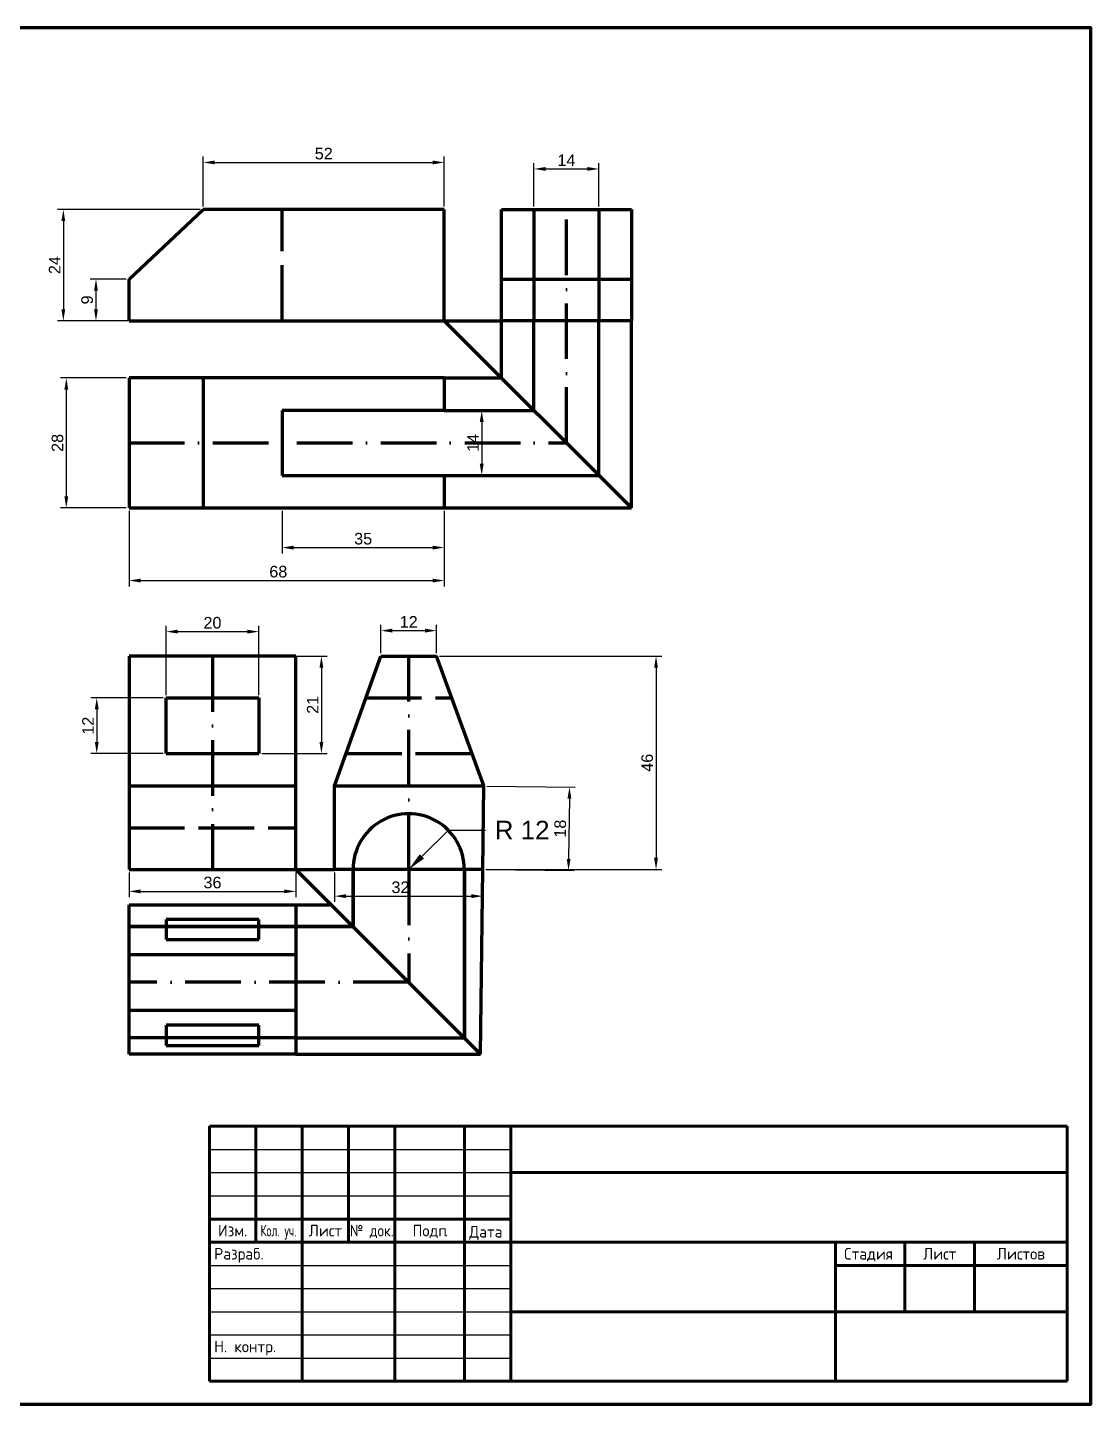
# Model space of a CAD drawing. Header units: millimetres. Extents: x 1860 to 2958, y 1564 to 1982.
# Drawn here: x 2729 to 2958.3, y 1685 to 1982 of the extents above; entities that cross this region are included whole.
import ezdxf
from ezdxf import colors
from ezdxf.entities.mleader import LeaderData, LeaderLine
from ezdxf.enums import TextEntityAlignment as Align
from ezdxf.math import Vec2, Vec3

# ---------------------------------------------------------------- set-up
doc = ezdxf.new("R2010")
doc.units = ezdxf.units.MM
doc.linetypes.add('ACAD_ISO02W100', pattern=[15, 12, -3])
doc.linetypes.add('ACAD_ISO10W100', pattern=[18, 12, -3, 0, -3])
for name, color, linetype in [('45', 172, 'Continuous'), ('оси', 50, 'Continuous'), ('проекионные', 220, 'Continuous'), ('размеры', 92, 'Continuous'), ('штриховые', 20, 'Continuous')]:
    doc.layers.add(name, color=color, linetype=linetype)
doc.layers.add('контур', color=7, linetype='Continuous', lineweight=30)
doc.styles.add('GOST-2.304_Type-B', font='GOST Common.ttf')
doc.styles.get("Standard").update_dxf_attribs({"font": 'arial.ttf'})
doc.dimstyles.new('ISO-25', dxfattribs={"dimtxt": 2.5, "dimasz": 2.5, "dimexe": 1.25, "dimexo": 0.625, "dimtad": 1, "dimtxsty": 'Standard', "dimcen": 2.5, "dimadec": 0, "dimazin": 0, "dimtfac": 1, "dimtmove": 0, "dimatfit": 3, "dimfxl": 1, "dimarcsym": 0})

# ---------------------------------------------------------------- blocks, each defined once
blk = doc.blocks.new('ACAD_SPDS_TB_00')
at = {"linetype": 'Continuous', "lineweight": 60}
for p, q in [((-185, 55), (-185, 0)), ((-185, 55), (0, 55)), ((-175, 55), (-175, 30)), ((-165, 0), (-165, 55)), ((-155, 30), (-155, 55)), ((-145, 0), (-145, 55)), ((-130, 0), (-130, 55)), ((-120, 0), (-120, 55)), ((0, 55), (0, 0)), ((-120, 45), (0, 45)), ((-185, 35), (-120, 35)), ((-185, 30), (0, 30)), ((-50, 30), (-50, 0)), ((-35, 30), (-35, 15)), ((-20, 30), (-20, 15)), ((-50, 25), (0, 25)), ((-120, 15), (0, 15)), ((-185, 0), (0, 0))]:
    blk.add_line(p, q, dxfattribs=at)
at = {"linetype": 'Continuous', "lineweight": 25}
for p, q in [((-185, 50), (-120, 50)), ((-185, 45), (-120, 45)), ((-185, 40), (-120, 40)), ((-185, 25), (-120, 25)), ((-185, 20), (-120, 20)), ((-185, 15), (-120, 15)), ((-185, 10), (-120, 10)), ((-185, 5), (-120, 5))]:
    blk.add_line(p, q, dxfattribs=at)
at = {"style": 'GOST-2.304_Type-B'}
for s, p in [('Изм.', (-180, 31.25)), ('Лист', (-160, 31.25)), ('Подп', (-137.5, 31.25))]:
    blk.add_text(s, height=2.5, dxfattribs=at).set_placement(p, align=Align.CENTER)
at = {"style": 'GOST-2.304_Type-B', "width": 0.7}
blk.add_text('Кол. уч.', height=2.5, dxfattribs=at).set_placement((-174, 31.25))
at = {"style": 'GOST-2.304_Type-B', "width": 0.9}
blk.add_text('№ док.', height=2.5, dxfattribs=at).set_placement((-150, 31.25), align=Align.CENTER)
at = {"style": 'GOST-2.304_Type-B'}
for s, p in [('Дата', (-129, 31)), ('.', (-177.56, 31.25)), ('.', (-134.25, 31.25)), ('Разраб.', (-184, 26.25)), ('Стадия', (-48.12, 26.25)), ('Н. контр.', (-184, 6.25))]:
    blk.add_text(s, height=2.5, dxfattribs=at).set_placement(p)
blk.add_text('Лист', height=2.5, dxfattribs=at).set_placement((-27.5, 27.5), align=Align.MIDDLE_CENTER)
at = {"linetype": 'Continuous', "insert": (-10, 27.5), "char_height": 2.5, "width": 19, "attachment_point": 5, "style": 'GOST-2.304_Type-B'}
blk.add_mtext('Листов', dxfattribs=at)
at = {"style": 'GOST-2.304_Type-B', "flags": 8}
for tag, p in [('ИЗМ_4', (-180, 51)), ('КОЛ_УЧ4', (-170, 51)), ('ЛИСТ_ИЗМ4', (-160, 51)), ('N_ДОК_4', (-150, 51)), ('ИЗМ_3', (-180, 46)), ('КОЛ_УЧ3', (-170, 46)), ('ЛИСТ_ИЗМ3', (-160, 46)), ('N_ДОК_3', (-150, 46)), ('ИЗМ_2', (-180, 41)), ('КОЛ_УЧ2', (-170, 41)), ('ЛИСТ_ИЗМ2', (-160, 41)), ('N_ДОК_2', (-150, 41)), ('ИЗМ_1', (-180, 36)), ('КОЛ_УЧ1', (-170, 36)), ('ЛИСТ_ИЗМ1', (-160, 36)), ('N_ДОК_1', (-150, 36))]:
    blk.add_attdef(tag, text='', height=2.5, dxfattribs=at).set_placement(p, align=Align.CENTER)
at = {"style": 'GOST-2.304_Type-B', "width": 0.6, "flags": 8}
for tag, p in [('ИЗМ_4_ДАТА', (-125, 51)), ('ИЗМ_3_ДАТА', (-125, 46)), ('ИЗМ_2_ДАТА', (-125, 41)), ('ИЗМ_1_ДАТА', (-124.48, 36)), ('РАЗРАБ_ДАТА', (-125, 26)), ('ДОЛЖНОСТЬ_1_ДАТА', (-125, 21)), ('ДОЛЖНОСТЬ_2_ДАТА', (-125, 16)), ('ДОЛЖНОСТЬ_3_ДАТА', (-125, 11)), ('НКОНТР_ДАТА', (-125, 6)), ('ДОЛЖНОСТЬ_4_ДАТА', (-125, 1))]:
    blk.add_attdef(tag, text='', height=2.5, dxfattribs=at).set_placement(p, align=Align.CENTER)
at = {"lineweight": 30, "flags": 104}
for tag, height, p in [('ОБОЗНАЧЕНИЕ_ДОКУМЕНТА', 5, (-60, 50)), ('НАИМЕНОВАНИЕ_ОБЪЕКТА_СТРОИТЕЛЬСТВА', 3.5, (-60, 37.5)), ('НАИМЕНОВАНИЕ_ЗДАНИЯ_СООРУЖЕНИЯ', 3.5, (-85, 22.5)), ('НАИМЕНОВАНИЕ_ИЗОБРАЖЕНИЙ', 3.5, (-85, 7.5)), ('НАИМЕНОВАНИЕ_ПРЕДПРИЯТИЯ', 3.5, (-23.73, 7.5))]:
    blk.add_attdef(tag, text='', height=height, dxfattribs=at).set_placement(p, align=Align.MIDDLE_CENTER)
at = {"style": 'GOST-2.304_Type-B'}
for tag, p, flags in [('РАЗРАБ_ФИО', (-164.31, 26), 8), ('ДОЛЖНОСТЬ_1', (-184, 21), 8), ('ДОЛЖНОСТЬ_1_ФИО', (-164.31, 21), 8), ('ДОЛЖНОСТЬ_2', (-184, 16), 8), ('ДОЛЖНОСТЬ_2_ФИО', (-164.31, 16), 8), ('ДОЛЖНОСТЬ_3', (-184, 11), 8), ('ДОЛЖНОСТЬ_3_ФИО', (-164.31, 11), 8), ('НКОНТР_ФИО', (-164.31, 6), 8), ('ДОЛЖНОСТЬ_4', (-184, 1), 8), ('ДОЛЖНОСТЬ_4_ФИО', (-164.31, 1), 8), ('ИДЕНТИФИКАТОР_НАДПИСИ', (0, 0), 1)]:
    blk.add_attdef(tag, p, '', height=2.5, dxfattribs=dict(at, flags=flags))
at = {"style": 'GOST-2.304_Type-B', "flags": 8}
for tag, p in [('СТАДИЯ', (-42.77, 20)), ('ЛИСТ', (-27.77, 20)), ('ЛИСТОВ', (-10, 20))]:
    blk.add_attdef(tag, text='', height=2.5, dxfattribs=at).set_placement(p, align=Align.MIDDLE_CENTER)
blk = doc.blocks.new('*D21')
at = {"layer": 'Defpoints', "color": 0, "lineweight": 100, "transparency": 16777216}
for p in [(2818.9, 1952.86), (2766.9, 1942.71), (2818.9, 1942.71)]:
    blk.add_point(p, dxfattribs=at)
at = {"layer": 'размеры', "color": 0, "lineweight": -2, "transparency": 16777216}
for p, q in [((2766.9, 1943.33), (2766.9, 1954.11)), ((2769.4, 1952.86), (2816.4, 1952.86)), ((2818.9, 1943.33), (2818.9, 1954.11))]:
    blk.add_line(p, q, dxfattribs=at)
at = {"layer": 'размеры', "color": 0, "lineweight": 100, "transparency": 16777216}
for points in [[(2769.4, 1953.28), (2769.4, 1952.45), (2766.9, 1952.86)], [(2816.4, 1953.28), (2816.4, 1952.45), (2818.9, 1952.86)]]:
    blk.add_solid(points, dxfattribs=at)
at = {"layer": 'размеры', "color": 0, "lineweight": 100, "transparency": 16777216, "insert": (2792.9, 1954.76), "char_height": 2.5, "attachment_point": 5}
blk.add_mtext('52', dxfattribs=at)
blk = doc.blocks.new('*D22')
at = {"layer": 'Defpoints', "color": 0, "lineweight": 100, "transparency": 16777216}
for p in [(2766.9, 1942.71), (2736.74, 1918.71), (2766.9, 1918.71)]:
    blk.add_point(p, dxfattribs=at)
at = {"layer": 'размеры', "color": 0, "lineweight": -2, "transparency": 16777216}
for p, q in [((2766.28, 1942.71), (2735.49, 1942.71)), ((2736.74, 1940.21), (2736.74, 1921.21)), ((2766.28, 1918.71), (2735.49, 1918.71))]:
    blk.add_line(p, q, dxfattribs=at)
at = {"layer": 'размеры', "color": 0, "lineweight": 100, "transparency": 16777216}
for points in [[(2736.32, 1940.21), (2737.15, 1940.21), (2736.74, 1942.71)], [(2736.32, 1921.21), (2737.15, 1921.21), (2736.74, 1918.71)]]:
    blk.add_solid(points, dxfattribs=at)
at = {"layer": 'размеры', "color": 0, "lineweight": 100, "transparency": 16777216, "insert": (2734.86, 1930.71), "char_height": 2.5, "attachment_point": 5, "rotation": 90}
blk.add_mtext('24', dxfattribs=at)
blk = doc.blocks.new('*D23')
at = {"layer": 'Defpoints', "color": 0, "lineweight": 100, "transparency": 16777216}
for p in [(2750.9, 1927.71), (2743.78, 1918.71), (2750.9, 1918.71)]:
    blk.add_point(p, dxfattribs=at)
at = {"layer": 'размеры', "color": 0, "lineweight": -2, "transparency": 16777216}
for p, q in [((2750.28, 1927.71), (2742.53, 1927.71)), ((2743.78, 1925.21), (2743.78, 1921.21)), ((2750.28, 1918.71), (2742.53, 1918.71))]:
    blk.add_line(p, q, dxfattribs=at)
at = {"layer": 'размеры', "color": 0, "lineweight": 100, "transparency": 16777216}
for points in [[(2743.36, 1925.21), (2744.19, 1925.21), (2743.78, 1927.71)], [(2743.36, 1921.21), (2744.19, 1921.21), (2743.78, 1918.71)]]:
    blk.add_solid(points, dxfattribs=at)
at = {"layer": 'размеры', "color": 0, "lineweight": 100, "transparency": 16777216, "insert": (2741.88, 1923.21), "char_height": 2.5, "attachment_point": 5, "rotation": 90}
blk.add_mtext('9', dxfattribs=at)
blk = doc.blocks.new('*D24')
at = {"layer": 'Defpoints', "color": 0, "lineweight": 100, "transparency": 16777216}
for p in [(2750.9, 1906.37), (2737.38, 1878.37), (2750.9, 1878.37)]:
    blk.add_point(p, dxfattribs=at)
at = {"layer": 'размеры', "color": 0, "lineweight": -2, "transparency": 16777216}
for p, q in [((2750.28, 1906.37), (2736.13, 1906.37)), ((2737.38, 1903.87), (2737.38, 1880.87)), ((2750.28, 1878.37), (2736.13, 1878.37))]:
    blk.add_line(p, q, dxfattribs=at)
at = {"layer": 'размеры', "color": 0, "lineweight": 100, "transparency": 16777216}
for points in [[(2736.96, 1903.87), (2737.79, 1903.87), (2737.38, 1906.37)], [(2736.96, 1880.87), (2737.79, 1880.87), (2737.38, 1878.37)]]:
    blk.add_solid(points, dxfattribs=at)
at = {"layer": 'размеры', "color": 0, "lineweight": 100, "transparency": 16777216, "insert": (2735.48, 1892.37), "char_height": 2.5, "attachment_point": 5, "rotation": 90}
blk.add_mtext('28', dxfattribs=at)
blk = doc.blocks.new('*D25')
at = {"layer": 'Defpoints', "color": 0, "lineweight": 100, "transparency": 16777216}
for p in [(2818.9, 1899.37), (2818.9, 1885.37), (2826.97, 1885.37)]:
    blk.add_point(p, dxfattribs=at)
at = {"layer": 'размеры', "color": 0, "lineweight": -2, "transparency": 16777216}
for p, q in [((2819.53, 1899.37), (2828.22, 1899.37)), ((2826.97, 1896.87), (2826.97, 1887.87)), ((2819.53, 1885.37), (2828.22, 1885.37))]:
    blk.add_line(p, q, dxfattribs=at)
at = {"layer": 'размеры', "color": 0, "lineweight": 100, "transparency": 16777216}
for points in [[(2826.55, 1896.87), (2827.39, 1896.87), (2826.97, 1899.37)], [(2826.55, 1887.87), (2827.39, 1887.87), (2826.97, 1885.37)]]:
    blk.add_solid(points, dxfattribs=at)
at = {"layer": 'размеры', "color": 0, "lineweight": 100, "transparency": 16777216, "insert": (2825.09, 1892.37), "char_height": 2.5, "attachment_point": 5, "rotation": 90}
blk.add_mtext('14', dxfattribs=at)
blk = doc.blocks.new('*D37')
at = {"layer": 'Defpoints', "color": 0, "lineweight": 100, "transparency": 16777216}
for p in [(2750.9, 1878.37), (2818.9, 1878.37), (2818.9, 1862.68)]:
    blk.add_point(p, dxfattribs=at)
at = {"layer": 'размеры', "color": 0, "lineweight": -2, "transparency": 16777216}
for p, q in [((2750.9, 1877.74), (2750.9, 1861.43)), ((2818.9, 1877.74), (2818.9, 1861.43)), ((2753.4, 1862.68), (2816.4, 1862.68))]:
    blk.add_line(p, q, dxfattribs=at)
at = {"layer": 'размеры', "color": 0, "lineweight": 100, "transparency": 16777216}
for points in [[(2753.4, 1863.09), (2753.4, 1862.26), (2750.9, 1862.68)], [(2816.4, 1863.09), (2816.4, 1862.26), (2818.9, 1862.68)]]:
    blk.add_solid(points, dxfattribs=at)
at = {"layer": 'размеры', "color": 0, "lineweight": 100, "transparency": 16777216, "insert": (2783.1, 1864.58), "char_height": 2.5, "attachment_point": 5}
blk.add_mtext('68', dxfattribs=at)
blk = doc.blocks.new('*D38')
at = {"layer": 'Defpoints', "color": 0, "lineweight": 100, "transparency": 16777216}
for p in [(2783.9, 1878.37), (2818.9, 1878.37), (2818.9, 1869.79)]:
    blk.add_point(p, dxfattribs=at)
at = {"layer": 'размеры', "color": 0, "lineweight": -2, "transparency": 16777216}
for p, q in [((2783.9, 1877.74), (2783.9, 1868.54)), ((2818.9, 1877.74), (2818.9, 1868.54)), ((2786.4, 1869.79), (2816.4, 1869.79))]:
    blk.add_line(p, q, dxfattribs=at)
at = {"layer": 'размеры', "color": 0, "lineweight": 100, "transparency": 16777216}
for points in [[(2786.4, 1870.2), (2786.4, 1869.37), (2783.9, 1869.79)], [(2816.4, 1870.2), (2816.4, 1869.37), (2818.9, 1869.79)]]:
    blk.add_solid(points, dxfattribs=at)
at = {"layer": 'размеры', "color": 0, "lineweight": 100, "transparency": 16777216, "insert": (2801.4, 1871.69), "char_height": 2.5, "attachment_point": 5}
blk.add_mtext('35', dxfattribs=at)
blk = doc.blocks.new('*D58')
at = {"layer": 'Defpoints', "color": 0, "lineweight": 100, "transparency": 16777216}
for p in [(2795.22, 1800.37), (2827.22, 1800.37), (2827.22, 1794.6)]:
    blk.add_point(p, dxfattribs=at)
at = {"layer": 'размеры', "color": 0, "lineweight": -2, "transparency": 16777216}
for p, q in [((2795.22, 1799.74), (2795.22, 1793.35)), ((2827.22, 1799.74), (2827.22, 1793.35)), ((2797.72, 1794.6), (2824.72, 1794.6))]:
    blk.add_line(p, q, dxfattribs=at)
at = {"layer": 'размеры', "color": 0, "lineweight": 100, "transparency": 16777216}
for points in [[(2797.72, 1795.02), (2797.72, 1794.19), (2795.22, 1794.6)], [(2824.72, 1795.02), (2824.72, 1794.19), (2827.22, 1794.6)]]:
    blk.add_solid(points, dxfattribs=at)
at = {"layer": 'размеры', "color": 0, "lineweight": 100, "transparency": 16777216, "insert": (2809.45, 1796.51), "char_height": 2.5, "attachment_point": 5}
blk.add_mtext('32', dxfattribs=at)
blk = doc.blocks.new('*D59')
at = {"layer": 'Defpoints', "color": 0, "lineweight": 100, "transparency": 16777216}
for p in [(2750.9, 1800.37), (2786.9, 1800.37), (2786.9, 1795.63)]:
    blk.add_point(p, dxfattribs=at)
at = {"layer": 'размеры', "color": 0, "lineweight": -2, "transparency": 16777216}
for p, q in [((2750.9, 1799.74), (2750.9, 1794.38)), ((2786.9, 1799.74), (2786.9, 1794.38)), ((2753.4, 1795.63), (2784.4, 1795.63))]:
    blk.add_line(p, q, dxfattribs=at)
at = {"layer": 'размеры', "color": 0, "lineweight": 100, "transparency": 16777216}
for points in [[(2753.4, 1796.05), (2753.4, 1795.22), (2750.9, 1795.63)], [(2784.4, 1796.05), (2784.4, 1795.22), (2786.9, 1795.63)]]:
    blk.add_solid(points, dxfattribs=at)
at = {"layer": 'размеры', "color": 0, "lineweight": 100, "transparency": 16777216, "insert": (2768.9, 1797.53), "char_height": 2.5, "attachment_point": 5}
blk.add_mtext('36', dxfattribs=at)
blk = doc.blocks.new('*D61')
at = {"layer": 'Defpoints', "color": 0, "lineweight": 100, "transparency": 16777216}
for p in [(2758.9, 1837.37), (2743.94, 1825.37), (2758.9, 1825.37)]:
    blk.add_point(p, dxfattribs=at)
at = {"layer": 'размеры', "color": 0, "lineweight": -2, "transparency": 16777216}
for p, q in [((2758.28, 1837.37), (2742.69, 1837.37)), ((2743.94, 1834.87), (2743.94, 1827.87)), ((2758.28, 1825.37), (2742.69, 1825.37))]:
    blk.add_line(p, q, dxfattribs=at)
at = {"layer": 'размеры', "color": 0, "lineweight": 100, "transparency": 16777216}
for points in [[(2743.53, 1834.87), (2744.36, 1834.87), (2743.94, 1837.37)], [(2743.53, 1827.87), (2744.36, 1827.87), (2743.94, 1825.37)]]:
    blk.add_solid(points, dxfattribs=at)
at = {"layer": 'размеры', "color": 0, "lineweight": 100, "transparency": 16777216, "insert": (2742.06, 1831.37), "char_height": 2.5, "attachment_point": 5, "rotation": 90}
blk.add_mtext('12', dxfattribs=at)
blk = doc.blocks.new('*D62')
at = {"layer": 'Defpoints', "color": 0, "lineweight": 100, "transparency": 16777216}
for p in [(2778.9, 1851.66), (2758.9, 1837.37), (2778.9, 1837.37)]:
    blk.add_point(p, dxfattribs=at)
at = {"layer": 'размеры', "color": 0, "lineweight": -2, "transparency": 16777216}
for p, q in [((2758.9, 1837.99), (2758.9, 1852.91)), ((2761.4, 1851.66), (2776.4, 1851.66)), ((2778.9, 1837.99), (2778.9, 1852.91))]:
    blk.add_line(p, q, dxfattribs=at)
at = {"layer": 'размеры', "color": 0, "lineweight": 100, "transparency": 16777216}
for points in [[(2761.4, 1852.07), (2761.4, 1851.24), (2758.9, 1851.66)], [(2776.4, 1852.07), (2776.4, 1851.24), (2778.9, 1851.66)]]:
    blk.add_solid(points, dxfattribs=at)
at = {"layer": 'размеры', "color": 0, "lineweight": 100, "transparency": 16777216, "insert": (2768.9, 1853.56), "char_height": 2.5, "attachment_point": 5}
blk.add_mtext('20', dxfattribs=at)
blk = doc.blocks.new('*D63')
at = {"layer": 'Defpoints', "color": 0, "lineweight": 100, "transparency": 16777216}
for p in [(2778.9, 1846.37), (2778.9, 1825.37), (2792.4, 1825.37)]:
    blk.add_point(p, dxfattribs=at)
at = {"layer": 'размеры', "color": 0, "lineweight": -2, "transparency": 16777216}
for p, q in [((2779.53, 1846.37), (2793.65, 1846.37)), ((2792.4, 1843.87), (2792.4, 1827.87)), ((2779.53, 1825.37), (2793.65, 1825.37))]:
    blk.add_line(p, q, dxfattribs=at)
at = {"layer": 'размеры', "color": 0, "lineweight": 100, "transparency": 16777216}
for points in [[(2791.98, 1843.87), (2792.81, 1843.87), (2792.4, 1846.37)], [(2791.98, 1827.87), (2792.81, 1827.87), (2792.4, 1825.37)]]:
    blk.add_solid(points, dxfattribs=at)
at = {"layer": 'размеры', "color": 0, "lineweight": 100, "transparency": 16777216, "insert": (2790.52, 1835.87), "char_height": 2.5, "attachment_point": 5, "rotation": 90}
blk.add_mtext('21', dxfattribs=at)
blk = doc.blocks.new('*D64')
at = {"layer": 'Defpoints', "color": 0, "lineweight": 100, "transparency": 16777216}
for p in [(2817.22, 1851.88), (2805.22, 1846.37), (2817.22, 1846.37)]:
    blk.add_point(p, dxfattribs=at)
at = {"layer": 'размеры', "color": 0, "lineweight": -2, "transparency": 16777216}
for p, q in [((2805.22, 1846.99), (2805.22, 1853.13)), ((2807.72, 1851.88), (2814.72, 1851.88)), ((2817.22, 1846.99), (2817.22, 1853.13))]:
    blk.add_line(p, q, dxfattribs=at)
at = {"layer": 'размеры', "color": 0, "lineweight": 100, "transparency": 16777216}
for points in [[(2807.72, 1852.3), (2807.72, 1851.46), (2805.22, 1851.88)], [(2814.72, 1852.3), (2814.72, 1851.46), (2817.22, 1851.88)]]:
    blk.add_solid(points, dxfattribs=at)
at = {"layer": 'размеры', "color": 0, "lineweight": 100, "transparency": 16777216, "insert": (2811.22, 1853.76), "char_height": 2.5, "attachment_point": 5}
blk.add_mtext('12', dxfattribs=at)
blk = doc.blocks.new('*D65')
at = {"layer": 'Defpoints', "color": 0, "lineweight": 100, "transparency": 16777216}
for p in [(2817.22, 1846.37), (2827.22, 1800.37), (2864.57, 1800.37)]:
    blk.add_point(p, dxfattribs=at)
at = {"layer": 'размеры', "color": 0, "lineweight": -2, "transparency": 16777216}
for p, q in [((2817.85, 1846.37), (2865.82, 1846.37)), ((2864.57, 1843.87), (2864.57, 1802.87)), ((2827.85, 1800.37), (2865.82, 1800.37))]:
    blk.add_line(p, q, dxfattribs=at)
at = {"layer": 'размеры', "color": 0, "lineweight": 100, "transparency": 16777216}
for points in [[(2864.15, 1843.87), (2864.98, 1843.87), (2864.57, 1846.37)], [(2864.15, 1802.87), (2864.98, 1802.87), (2864.57, 1800.37)]]:
    blk.add_solid(points, dxfattribs=at)
at = {"layer": 'размеры', "color": 0, "lineweight": 100, "transparency": 16777216, "insert": (2862.67, 1823.37), "char_height": 2.5, "attachment_point": 5, "rotation": 90}
blk.add_mtext('46', dxfattribs=at)
blk = doc.blocks.new('*D66')
at = {"layer": 'Defpoints', "color": 0, "lineweight": 100, "transparency": 16777216}
for p in [(2827.44, 1818.37), (2827.22, 1800.37), (2845.69, 1800.14)]:
    blk.add_point(p, dxfattribs=at)
at = {"layer": 'размеры', "color": 0, "lineweight": -2, "transparency": 16777216}
for p, q in [((2828.07, 1818.36), (2847.16, 1818.13)), ((2845.88, 1815.64), (2845.72, 1802.64)), ((2827.85, 1800.36), (2846.94, 1800.13))]:
    blk.add_line(p, q, dxfattribs=at)
at = {"layer": 'размеры', "color": 0, "lineweight": 100, "transparency": 16777216}
for points in [[(2845.47, 1815.65), (2846.3, 1815.64), (2845.91, 1818.14)], [(2845.31, 1802.65), (2846.14, 1802.64), (2845.69, 1800.14)]]:
    blk.add_solid(points, dxfattribs=at)
at = {"layer": 'размеры', "color": 0, "lineweight": 100, "transparency": 16777216, "insert": (2843.9, 1809.16), "char_height": 2.5, "attachment_point": 5, "rotation": 89.2991}
blk.add_mtext('18', dxfattribs=at)
blk = doc.blocks.new('*D77')
at = {"layer": 'Defpoints', "color": 0, "lineweight": 100, "transparency": 16777216}
for p in [(2852.24, 1951.46), (2838.24, 1942.71), (2852.24, 1942.71)]:
    blk.add_point(p, dxfattribs=at)
at = {"layer": 'размеры', "color": 0, "lineweight": -2, "transparency": 16777216}
for p, q in [((2838.24, 1943.33), (2838.24, 1952.71)), ((2840.74, 1951.46), (2849.74, 1951.46)), ((2852.24, 1943.33), (2852.24, 1952.71))]:
    blk.add_line(p, q, dxfattribs=at)
at = {"layer": 'размеры', "color": 0, "lineweight": 100, "transparency": 16777216}
for points in [[(2840.74, 1951.88), (2840.74, 1951.05), (2838.24, 1951.46)], [(2849.74, 1951.88), (2849.74, 1951.05), (2852.24, 1951.46)]]:
    blk.add_solid(points, dxfattribs=at)
at = {"layer": 'размеры', "color": 0, "lineweight": 100, "transparency": 16777216, "insert": (2845.24, 1953.34), "char_height": 2.5, "attachment_point": 5}
blk.add_mtext('14', dxfattribs=at)

msp = doc.modelspace()

# ---------------------------------------------------------------- linework, layer by layer
at = {"lineweight": 100}
for p, q in [((2818.903, 1918.71), (2818.903, 1918.71)), ((2786.903, 1800.367), (2795.224, 1800.367)), ((2799.224, 1800.367), (2799.224, 1788.046)), ((2823.224, 1800.367), (2823.224, 1764.046)), ((2826.737, 1760.533), (2827.224, 1800.367)), ((2827.224, 1800.367), (2827.224, 1800.367)), ((2786.903, 1792.728), (2794.542, 1792.728)), ((2799.224, 1788.046), (2750.903, 1788.046)), ((2786.903, 1760.533), (2826.737, 1760.533))]:
    msp.add_line(p, q, dxfattribs=at)
msp.add_lwpolyline([(2538.266, 1684.963), (2538.266, 1981.963), (2958.266, 1981.963), (2958.266, 1684.963), (2538.266, 1684.963)], dxfattribs=at)
at = {"layer": '45', "lineweight": 100}
for p, q in [((2818.903, 1918.71), (2859.243, 1878.369)), ((2786.903, 1800.367), (2826.737, 1760.533))]:
    msp.add_line(p, q, dxfattribs=at)
at = {"layer": 'контур', "lineweight": 100}
for p, q in [((2750.903, 1927.71), (2766.903, 1942.71)), ((2818.903, 1942.71), (2766.903, 1942.71)), ((2818.903, 1918.71), (2818.903, 1942.71)), ((2831.243, 1918.71), (2831.243, 1942.71)), ((2831.243, 1942.71), (2859.243, 1942.71)), ((2838.243, 1942.71), (2838.243, 1918.71)), ((2852.243, 1942.71), (2852.243, 1918.71)), ((2859.243, 1942.71), (2859.243, 1918.71)), ((2750.903, 1918.71), (2750.903, 1927.71)), ((2831.243, 1927.71), (2859.243, 1927.71)), ((2750.903, 1918.71), (2818.903, 1918.71)), ((2859.243, 1918.71), (2831.243, 1918.71)), ((2818.903, 1906.369), (2750.903, 1906.369)), ((2750.903, 1906.369), (2750.903, 1878.369)), ((2766.903, 1906.369), (2766.903, 1878.369)), ((2818.903, 1906.369), (2818.903, 1899.369)), ((2818.903, 1899.369), (2783.903, 1899.369)), ((2783.903, 1899.369), (2783.903, 1885.369)), ((2783.903, 1885.369), (2818.903, 1885.369)), ((2818.903, 1885.369), (2818.903, 1878.369)), ((2750.903, 1878.369), (2818.903, 1878.369)), ((2786.903, 1846.367), (2750.903, 1846.367)), ((2750.903, 1846.367), (2750.903, 1800.367)), ((2786.903, 1800.367), (2786.903, 1846.367)), ((2795.224, 1818.367), (2805.224, 1846.367)), ((2805.224, 1846.367), (2817.224, 1846.367)), ((2827.444, 1818.367), (2817.224, 1846.367)), ((2758.903, 1825.367), (2758.903, 1837.367)), ((2758.903, 1837.367), (2778.903, 1837.367)), ((2778.903, 1837.367), (2778.903, 1825.367)), ((2758.903, 1825.367), (2778.903, 1825.367)), ((2750.903, 1818.367), (2786.903, 1818.367)), ((2795.224, 1800.367), (2795.224, 1818.367)), ((2795.224, 1818.367), (2827.444, 1818.367)), ((2827.224, 1800.367), (2827.444, 1818.367)), ((2750.903, 1800.367), (2786.903, 1800.367)), ((2827.224, 1800.367), (2795.224, 1800.367)), ((2750.903, 1792.728), (2786.903, 1792.728)), ((2750.903, 1760.533), (2750.903, 1792.728)), ((2786.903, 1792.728), (2786.903, 1760.533)), ((2750.903, 1788.046), (2786.903, 1788.046)), ((2758.903, 1789.546), (2758.903, 1785.26)), ((2778.903, 1789.546), (2758.903, 1789.546)), ((2778.903, 1785.26), (2778.903, 1789.546)), ((2758.903, 1785.26), (2778.903, 1785.26)), ((2750.903, 1782.046), (2786.903, 1782.046)), ((2750.903, 1770.046), (2786.903, 1770.046)), ((2758.903, 1766.761), (2758.903, 1762.381)), ((2778.903, 1766.761), (2758.903, 1766.761)), ((2778.903, 1762.381), (2778.903, 1766.761)), ((2786.903, 1764.046), (2750.903, 1764.046)), ((2758.903, 1762.381), (2778.903, 1762.381)), ((2786.903, 1760.533), (2750.903, 1760.533))]:
    msp.add_line(p, q, dxfattribs=at)
msp.add_arc((2811.224, 1800.383), 12, 359.92581, 180.07419, dxfattribs=at)
at = {"layer": 'оси', "linetype": 'ACAD_ISO10W100', "lineweight": 100}
for p, q in [((2845.243, 1892.369), (2845.243, 1942.71)), ((2750.903, 1892.369), (2845.243, 1892.369)), ((2768.903, 1846.367), (2768.903, 1800.367)), ((2811.224, 1800.367), (2811.224, 1846.367)), ((2811.224, 1800.367), (2811.224, 1776.046)), ((2811.224, 1776.046), (2750.903, 1776.046))]:
    msp.add_line(p, q, dxfattribs=at)
at = {"layer": 'проекионные', "lineweight": 100}
for p, q in [((2818.903, 1918.71), (2831.243, 1918.71)), ((2831.243, 1906.369), (2831.243, 1918.71)), ((2838.243, 1899.369), (2838.243, 1918.71)), ((2852.243, 1885.369), (2852.243, 1918.71)), ((2859.243, 1878.369), (2859.243, 1918.71)), ((2818.903, 1906.369), (2831.243, 1906.369)), ((2818.903, 1899.369), (2838.243, 1899.369)), ((2818.903, 1885.369), (2852.243, 1885.369)), ((2818.903, 1878.369), (2859.243, 1878.369)), ((2799.224, 1788.046), (2799.224, 1800.399)), ((2823.224, 1764.046), (2823.224, 1800.399)), ((2786.903, 1788.046), (2799.224, 1788.046)), ((2786.903, 1764.046), (2823.224, 1764.046))]:
    msp.add_line(p, q, dxfattribs=at)
at = {"layer": 'штриховые', "linetype": 'ACAD_ISO02W100', "lineweight": 100}
for p, q in [((2783.903, 1918.71), (2783.903, 1942.71)), ((2802.01, 1837.367), (2820.509, 1837.367)), ((2797.724, 1825.367), (2824.889, 1825.367)), ((2750.903, 1809.367), (2786.903, 1809.367))]:
    msp.add_line(p, q, dxfattribs=at)

# ---------------------------------------------------------------- block references
at = {"lineweight": 100}
msp.add_blockref('ACAD_SPDS_TB_00', (2953.266, 1689.963), dxfattribs=at)

# ---------------------------------------------------------------- dimensions: what is measured, and where the dimension line sits
at = {"layer": 'размеры', "lineweight": 100}
for base, p1, p2, picture, middle in [((2818.903, 1952.863), (2766.903, 1942.71), (2818.903, 1942.71), '*D21', (2792.903, 1954.764)), ((2852.243, 1951.464), (2838.243, 1942.71), (2852.243, 1942.71), '*D77', (2845.243, 1953.344)), ((2818.903, 1869.786), (2783.903, 1878.369), (2818.903, 1878.369), '*D38', (2801.403, 1871.689)), ((2778.903, 1851.658), (2758.903, 1837.367), (2778.903, 1837.367), '*D62', (2768.903, 1853.559)), ((2817.224, 1851.878), (2805.224, 1846.367), (2817.224, 1846.367), '*D64', (2811.224, 1853.759))]:
    dim = msp.add_linear_dim(base=base, p1=p1, p2=p2, dimstyle='ISO-25', dxfattribs=at)
    dim.commit()
    dim.dimension.update_dxf_attribs({"geometry": picture, "text_midpoint": middle})
for base, p1, p2, picture, middle in [((2736.737, 1918.71), (2766.903, 1942.71), (2766.903, 1918.71), '*D22', (2734.857, 1930.71)), ((2743.776, 1918.71), (2750.903, 1927.71), (2750.903, 1918.71), '*D23', (2741.875, 1923.21)), ((2737.377, 1878.369), (2750.903, 1906.369), (2750.903, 1878.369), '*D24', (2735.476, 1892.369)), ((2826.97, 1885.369), (2818.903, 1899.369), (2818.903, 1885.369), '*D25', (2825.09, 1892.369)), ((2792.396, 1825.367), (2778.903, 1846.367), (2778.903, 1825.367), '*D63', (2790.516, 1835.867)), ((2864.568, 1800.367), (2817.224, 1846.367), (2827.224, 1800.367), '*D65', (2862.666, 1823.367)), ((2743.942, 1825.367), (2758.903, 1837.367), (2758.903, 1825.367), '*D61', (2742.062, 1831.367))]:
    dim = msp.add_linear_dim(base=base, p1=p1, p2=p2, angle=90, dimstyle='ISO-25', dxfattribs=at)
    dim.commit()
    dim.dimension.update_dxf_attribs({"geometry": picture, "text_midpoint": middle})
for base, p1, p2, picture, middle in [((2818.903, 1862.676), (2750.903, 1878.369), (2818.903, 1878.369), '*D37', (2783.103, 1862.676)), ((2786.903, 1795.632), (2750.903, 1800.367), (2786.903, 1800.367), '*D59', (2768.903, 1795.632)), ((2827.224, 1794.603), (2795.224, 1800.367), (2827.224, 1800.367), '*D58', (2809.447, 1794.603))]:
    dim = msp.add_linear_dim(base=base, p1=p1, p2=p2, dimstyle='ISO-25', dxfattribs=at)
    dim.commit()
    dim.dimension.update_dxf_attribs({"geometry": picture, "text_midpoint": middle, "dimtype": 160})
dim = msp.add_aligned_dim(p1=(2827.444, 1818.367), p2=(2827.224, 1800.367), distance=18.471, dimstyle='ISO-25', dxfattribs=at)
dim.commit()
dim.dimension.update_dxf_attribs({"geometry": '*D66', "text_midpoint": (2843.902, 1809.165)})

# ---------------------------------------------------------------- leaders
ml = msp.add_multileader_mtext('Standard', dxfattribs=at)
ml.set_content('R 12', color=256)
ml.set_leader_properties()
ml.build(insert=Vec2(0, 0))
ctx = ml.context
ctx.base_point, ctx.plane_origin = Vec3(2827.788, 1808.861), Vec3(2811.224, 1800.367)
notes = []
notes.append((ctx, [(1, (1, 1, 0), (2819.788, 1808.861), (1, 0), 8, [(0, [(2811.224, 1800.367)], 0, [])])]))
ctx.mtext.insert, ctx.mtext.flow_direction = Vec3(2829.788, 1810.862), 5
for ctx, leaders in notes:
    for number, flags, end, landing, length, lines in leaders:
        leader = LeaderData()
        leader.index, (leader.has_last_leader_line, leader.has_dogleg_vector, leader.attachment_direction) = number, flags
        leader.last_leader_point, leader.dogleg_vector, leader.dogleg_length = Vec3(end), Vec3(landing), length
        for number, points, colour, breaks in lines:
            line = LeaderLine()
            line.index, line.vertices, line.color, line.breaks = number, Vec3.list(points), colors.encode_raw_color(colour), breaks
            leader.lines.append(line)
        ctx.leaders.append(leader)

doc.saveas('drawing.dxf')
